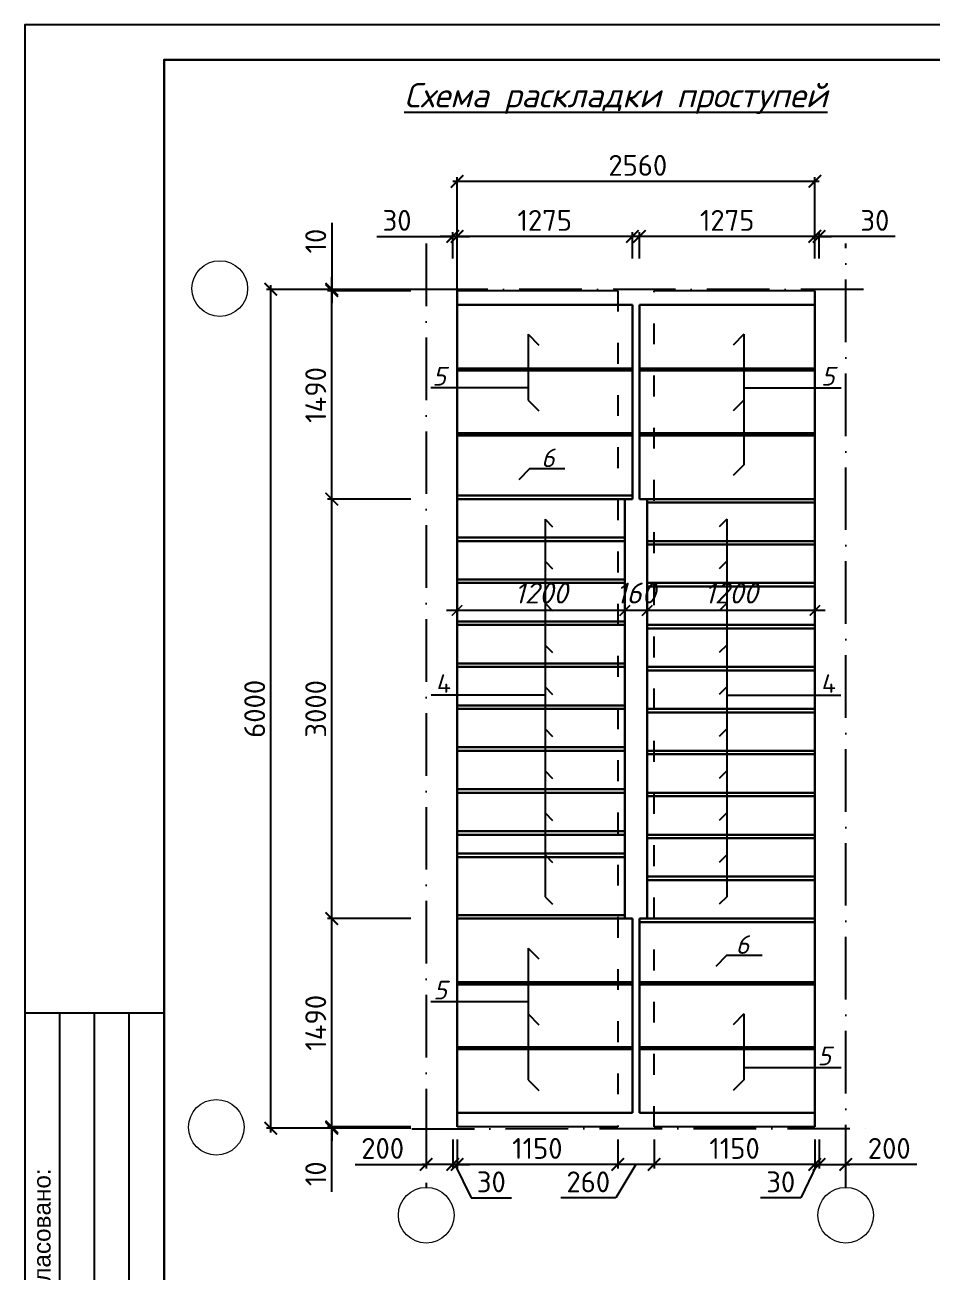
# Model space of a CAD drawing. Header units: millimetres. Extents: x 572274 to 2241483, y -888675 to -304135.
# Drawn here: x 1724981 to 1738023, y -633734 to -615807 of the extents above; entities that cross this region are included whole.
import ezdxf

# ---------------------------------------------------------------- set-up
doc = ezdxf.new("R2010")
doc.units = ezdxf.units.MM
for name, pattern in [('ACAD_ISO02W100', [15, 12, -3]), ('ACAD_ISO03W100', [30, 12, -18]), ('ACAD_ISO10W100', [18, 12, -3, 0, -3])]:
    doc.linetypes.add(name, pattern=pattern)
doc.layers.add('Размер', color=150, linetype='Continuous', lineweight=5)
doc.styles.add('arial', font='arial.ttf', dxfattribs={"height": 300})
doc.styles.get("Standard").update_dxf_attribs({"font": 'isocpeur.ttf'})
doc.styles.add('style1', font='isocpeui.ttf')
doc.dimstyles.new('Copy(2) of ISO-25', dxfattribs={"dimtxt": 300, "dimasz": 180, "dimexe": 60, "dimexo": 0, "dimgap": 80, "dimtad": 1, "dimtxsty": 'Standard', "dimblk": 'ARCHTICK', "dimcen": 150, "dimdle": 60, "dimazin": 0, "dimtfac": 1, "dimtmove": 0, "dimatfit": 3, "dimfxl": 60, "dimarcsym": 0})
doc.dimstyles.new('ISO-25', dxfattribs={"dimtxt": 300, "dimasz": 150, "dimexe": 100, "dimexo": 100, "dimgap": 100, "dimtad": 1, "dimtxsty": 'style1', "dimblk": 'ARCHTICK', "dimcen": 250, "dimdle": 150, "dimclrd": 5, "dimclre": 5, "dimclrt": 7, "dimadec": 0, "dimazin": 0, "dimtfac": 1, "dimtmove": 0, "dimatfit": 3, "dimldrblk": 'ARCHTICK', "dimfxl": 1.25, "dimlwd": -1, "dimlwe": -1, "dimarcsym": 0})

# ---------------------------------------------------------------- blocks, each defined once
blk = doc.blocks.new('_ArchTick')
at = {"color": 0, "linetype": 'ByBlock', "const_width": 0.15}
blk.add_lwpolyline([(-0.5, -0.5), (0.5, 0.5)], dxfattribs=at)
blk = doc.blocks.new('*D720')
at = {"layer": 'Defpoints', "color": 0, "lineweight": 25, "ltscale": 2.5, "transparency": 16777216}
for p in [(1734027, -631829), (1736338, -631829), (1734027, -632187)]:
    blk.add_point(p, dxfattribs=at)
at = {"layer": 'Размер', "color": 0, "lineweight": -2, "ltscale": 2.5, "transparency": 16777216}
for p, q in [((1734027, -631829), (1734027, -632247)), ((1736338, -631829), (1736338, -632247)), ((1736398, -632187), (1733967, -632187))]:
    blk.add_line(p, q, dxfattribs=at)
at = {"layer": 'Размер', "color": 0, "lineweight": -2, "ltscale": 2.5, "transparency": 16777216, "xscale": 180, "yscale": 180, "zscale": 180, "rotation": 180}
blk.add_blockref('_ArchTick', (1734027, -632187), dxfattribs=at)
at = {"layer": 'Размер', "color": 0, "lineweight": -2, "ltscale": 2.5, "transparency": 16777216, "xscale": 180, "yscale": 180, "zscale": 180}
blk.add_blockref('_ArchTick', (1736338, -632187), dxfattribs=at)
at = {"layer": 'Размер', "color": 0, "lineweight": 0, "ltscale": 2.5, "transparency": 16777216, "insert": (1735183, -631957), "char_height": 300, "attachment_point": 5}
blk.add_mtext('1150', dxfattribs=at)
blk = doc.blocks.new('*D721')
at = {"layer": 'Defpoints', "color": 0, "lineweight": 25, "ltscale": 2.5, "transparency": 16777216}
for p in [(1733504, -631829), (1734027, -631829), (1733504, -632187)]:
    blk.add_point(p, dxfattribs=at)
at = {"layer": 'Размер', "color": 0, "lineweight": -2, "ltscale": 2.5, "transparency": 16777216}
for p, q in [((1733504, -631829), (1733504, -632247)), ((1734027, -631829), (1734027, -632247)), ((1734087, -632187), (1733444, -632187)), ((1733765, -632187), (1733475, -632668)), ((1733475, -632668), (1732685, -632668))]:
    blk.add_line(p, q, dxfattribs=at)
at = {"layer": 'Размер', "color": 0, "lineweight": -2, "ltscale": 2.5, "transparency": 16777216, "xscale": 180, "yscale": 180, "zscale": 180, "rotation": 180}
blk.add_blockref('_ArchTick', (1733504, -632187), dxfattribs=at)
at = {"layer": 'Размер', "color": 0, "lineweight": -2, "ltscale": 2.5, "transparency": 16777216, "xscale": 180, "yscale": 180, "zscale": 180}
blk.add_blockref('_ArchTick', (1734027, -632187), dxfattribs=at)
at = {"layer": 'Размер', "color": 0, "lineweight": 0, "ltscale": 2.5, "transparency": 16777216, "insert": (1733080, -632438), "char_height": 300, "attachment_point": 5}
blk.add_mtext('260', dxfattribs=at)
blk = doc.blocks.new('*D722')
at = {"layer": 'Defpoints', "color": 0, "lineweight": 25, "ltscale": 2.5, "transparency": 16777216}
for p in [(1731193, -631829), (1733504, -631829), (1731193, -632187)]:
    blk.add_point(p, dxfattribs=at)
at = {"layer": 'Размер', "color": 0, "lineweight": -2, "ltscale": 2.5, "transparency": 16777216}
for p, q in [((1731193, -631829), (1731193, -632247)), ((1733504, -631829), (1733504, -632247)), ((1733564, -632187), (1731133, -632187))]:
    blk.add_line(p, q, dxfattribs=at)
at = {"layer": 'Размер', "color": 0, "lineweight": -2, "ltscale": 2.5, "transparency": 16777216, "xscale": 180, "yscale": 180, "zscale": 180, "rotation": 180}
blk.add_blockref('_ArchTick', (1731193, -632187), dxfattribs=at)
at = {"layer": 'Размер', "color": 0, "lineweight": -2, "ltscale": 2.5, "transparency": 16777216, "xscale": 180, "yscale": 180, "zscale": 180}
blk.add_blockref('_ArchTick', (1733504, -632187), dxfattribs=at)
at = {"layer": 'Размер', "color": 0, "lineweight": 0, "ltscale": 2.5, "transparency": 16777216, "insert": (1732348, -631957), "char_height": 300, "attachment_point": 5}
blk.add_mtext('1150', dxfattribs=at)
blk = doc.blocks.new('*D723')
at = {"layer": 'Defpoints', "color": 0, "lineweight": 25, "ltscale": 2.5, "transparency": 16777216}
for p in [(1736338, -631829), (1736399, -631829), (1736399, -632187)]:
    blk.add_point(p, dxfattribs=at)
at = {"layer": 'Размер', "color": 0, "lineweight": -2, "ltscale": 2.5, "transparency": 16777216}
for p, q in [((1736338, -631829), (1736338, -632247)), ((1736399, -631829), (1736399, -632247)), ((1736368, -632187), (1736137, -632668)), ((1736338, -632187), (1736158, -632187)), ((1736338, -632187), (1736399, -632187)), ((1736338, -632187), (1736399, -632187)), ((1736399, -632187), (1736579, -632187)), ((1736137, -632668), (1735557, -632668))]:
    blk.add_line(p, q, dxfattribs=at)
at = {"layer": 'Размер', "color": 0, "lineweight": -2, "ltscale": 2.5, "transparency": 16777216, "xscale": 180, "yscale": 180, "zscale": 180}
blk.add_blockref('_ArchTick', (1736338, -632187), dxfattribs=at)
at = {"layer": 'Размер', "color": 0, "lineweight": -2, "ltscale": 2.5, "transparency": 16777216, "xscale": 180, "yscale": 180, "zscale": 180, "rotation": 180}
blk.add_blockref('_ArchTick', (1736399, -632187), dxfattribs=at)
at = {"layer": 'Размер', "color": 0, "lineweight": 0, "ltscale": 2.5, "transparency": 16777216, "insert": (1735847, -632438), "char_height": 300, "attachment_point": 5}
blk.add_mtext('30', dxfattribs=at)
blk = doc.blocks.new('*D724')
at = {"layer": 'Defpoints', "color": 0, "lineweight": 25, "ltscale": 2.5, "transparency": 16777216}
for p in [(1736399, -631829), (1736780, -631829), (1736780, -632187)]:
    blk.add_point(p, dxfattribs=at)
at = {"layer": 'Размер', "color": 0, "lineweight": -2, "ltscale": 2.5, "transparency": 16777216}
for p, q in [((1736399, -631829), (1736399, -632247)), ((1736780, -631829), (1736780, -632247)), ((1736339, -632187), (1736840, -632187)), ((1737802, -632187), (1736780, -632187))]:
    blk.add_line(p, q, dxfattribs=at)
at = {"layer": 'Размер', "color": 0, "lineweight": -2, "ltscale": 2.5, "transparency": 16777216, "xscale": 180, "yscale": 180, "zscale": 180, "rotation": 180}
blk.add_blockref('_ArchTick', (1736399, -632187), dxfattribs=at)
at = {"layer": 'Размер', "color": 0, "lineweight": -2, "ltscale": 2.5, "transparency": 16777216, "xscale": 180, "yscale": 180, "zscale": 180}
blk.add_blockref('_ArchTick', (1736780, -632187), dxfattribs=at)
at = {"layer": 'Размер', "color": 0, "lineweight": 0, "ltscale": 2.5, "transparency": 16777216, "insert": (1737407, -631957), "char_height": 300, "attachment_point": 5}
blk.add_mtext('200', dxfattribs=at)
blk = doc.blocks.new('*D725')
at = {"layer": 'Defpoints', "color": 0, "lineweight": 25, "ltscale": 2.5, "transparency": 16777216}
for p in [(1731132, -631829), (1731193, -631829), (1731132, -632187)]:
    blk.add_point(p, dxfattribs=at)
at = {"layer": 'Размер', "color": 0, "lineweight": -2, "ltscale": 2.5, "transparency": 16777216}
for p, q in [((1731132, -631829), (1731132, -632247)), ((1731193, -631829), (1731193, -632247)), ((1731132, -632187), (1730952, -632187)), ((1731193, -632187), (1731132, -632187)), ((1731193, -632187), (1731132, -632187)), ((1731163, -632187), (1731396, -632668)), ((1731193, -632187), (1731373, -632187)), ((1731396, -632668), (1731976, -632668))]:
    blk.add_line(p, q, dxfattribs=at)
at = {"layer": 'Размер', "color": 0, "lineweight": -2, "ltscale": 2.5, "transparency": 16777216, "xscale": 180, "yscale": 180, "zscale": 180}
blk.add_blockref('_ArchTick', (1731132, -632187), dxfattribs=at)
at = {"layer": 'Размер', "color": 0, "lineweight": -2, "ltscale": 2.5, "transparency": 16777216, "xscale": 180, "yscale": 180, "zscale": 180, "rotation": 180}
blk.add_blockref('_ArchTick', (1731193, -632187), dxfattribs=at)
at = {"layer": 'Размер', "color": 0, "lineweight": 0, "ltscale": 2.5, "transparency": 16777216, "insert": (1731686, -632438), "char_height": 300, "attachment_point": 5}
blk.add_mtext('30', dxfattribs=at)
blk = doc.blocks.new('*D726')
at = {"layer": 'Defpoints', "color": 0, "lineweight": 25, "ltscale": 2.5, "transparency": 16777216}
for p in [(1729392, -631648), (1730531, -631648), (1730531, -631668)]:
    blk.add_point(p, dxfattribs=at)
at = {"layer": 'Размер', "color": 0, "lineweight": -2, "ltscale": 2.5, "transparency": 16777216}
for p, q in [((1729392, -631648), (1729392, -631468)), ((1730531, -631648), (1729332, -631648)), ((1730531, -631668), (1729332, -631668)), ((1729392, -631668), (1729392, -631648)), ((1729392, -631668), (1729392, -631648)), ((1729392, -631668), (1729392, -631848)), ((1729392, -632581), (1729392, -631668))]:
    blk.add_line(p, q, dxfattribs=at)
at = {"layer": 'Размер', "color": 0, "lineweight": -2, "ltscale": 2.5, "transparency": 16777216, "xscale": 180, "yscale": 180, "zscale": 180}
for p, rotation in [((1729392, -631648), 270), ((1729392, -631668), 90)]:
    blk.add_blockref('_ArchTick', p, dxfattribs=dict(at, rotation=rotation))
at = {"layer": 'Размер', "color": 0, "lineweight": 0, "ltscale": 2.5, "transparency": 16777216, "insert": (1729162, -632321), "char_height": 300, "attachment_point": 5, "rotation": 90}
blk.add_mtext('10', dxfattribs=at)
blk = doc.blocks.new('*D727')
at = {"layer": 'Defpoints', "color": 0, "lineweight": 25, "ltscale": 2.5, "transparency": 16777216}
for p in [(1729392, -628653), (1730531, -628653), (1730531, -631648)]:
    blk.add_point(p, dxfattribs=at)
at = {"layer": 'Размер', "color": 0, "lineweight": -2, "ltscale": 2.5, "transparency": 16777216}
for p, q in [((1730531, -628653), (1729332, -628653)), ((1729392, -631708), (1729392, -628593)), ((1730531, -631648), (1729332, -631648))]:
    blk.add_line(p, q, dxfattribs=at)
at = {"layer": 'Размер', "color": 0, "lineweight": -2, "ltscale": 2.5, "transparency": 16777216, "xscale": 180, "yscale": 180, "zscale": 180}
for p, rotation in [((1729392, -628653), 90), ((1729392, -631648), 270)]:
    blk.add_blockref('_ArchTick', p, dxfattribs=dict(at, rotation=rotation))
at = {"layer": 'Размер', "color": 0, "lineweight": 0, "ltscale": 2.5, "transparency": 16777216, "insert": (1729162, -630151), "char_height": 300, "attachment_point": 5, "rotation": 90}
blk.add_mtext('1490', dxfattribs=at)
blk = doc.blocks.new('*D728')
at = {"layer": 'Defpoints', "color": 0, "lineweight": 25, "ltscale": 2.5, "transparency": 16777216}
for p in [(1729392, -622623), (1730531, -622623), (1730531, -628653)]:
    blk.add_point(p, dxfattribs=at)
at = {"layer": 'Размер', "color": 0, "lineweight": -2, "ltscale": 2.5, "transparency": 16777216}
for p, q in [((1729392, -628713), (1729392, -622563)), ((1730531, -622623), (1729332, -622623)), ((1730531, -628653), (1729332, -628653))]:
    blk.add_line(p, q, dxfattribs=at)
at = {"layer": 'Размер', "color": 0, "lineweight": -2, "ltscale": 2.5, "transparency": 16777216, "xscale": 180, "yscale": 180, "zscale": 180}
for p, rotation in [((1729392, -622623), 90), ((1729392, -628653), 270)]:
    blk.add_blockref('_ArchTick', p, dxfattribs=dict(at, rotation=rotation))
at = {"layer": 'Размер', "color": 0, "lineweight": 0, "ltscale": 2.5, "transparency": 16777216, "insert": (1729162, -625638), "char_height": 300, "attachment_point": 5, "rotation": 90}
blk.add_mtext('3000', dxfattribs=at)
blk = doc.blocks.new('*D729')
at = {"layer": 'Defpoints', "color": 0, "lineweight": 25, "ltscale": 2.5, "transparency": 16777216}
for p in [(1729392, -619628), (1730531, -619628), (1730531, -622623)]:
    blk.add_point(p, dxfattribs=at)
at = {"layer": 'Размер', "color": 0, "lineweight": -2, "ltscale": 2.5, "transparency": 16777216}
for p, q in [((1730531, -619628), (1729332, -619628)), ((1729392, -622683), (1729392, -619568)), ((1730531, -622623), (1729332, -622623))]:
    blk.add_line(p, q, dxfattribs=at)
at = {"layer": 'Размер', "color": 0, "lineweight": -2, "ltscale": 2.5, "transparency": 16777216, "xscale": 180, "yscale": 180, "zscale": 180}
for p, rotation in [((1729392, -619628), 90), ((1729392, -622623), 270)]:
    blk.add_blockref('_ArchTick', p, dxfattribs=dict(at, rotation=rotation))
at = {"layer": 'Размер', "color": 0, "lineweight": 0, "ltscale": 2.5, "transparency": 16777216, "insert": (1729162, -621126), "char_height": 300, "attachment_point": 5, "rotation": 90}
blk.add_mtext('1490', dxfattribs=at)
blk = doc.blocks.new('*D730')
at = {"layer": 'Defpoints', "color": 0, "lineweight": 25, "ltscale": 2.5, "transparency": 16777216}
for p in [(1728514, -619608), (1730080, -619608), (1730080, -631668)]:
    blk.add_point(p, dxfattribs=at)
at = {"layer": 'Размер', "color": 0, "lineweight": -2, "ltscale": 2.5, "transparency": 16777216}
for p, q in [((1728514, -631728), (1728514, -619548)), ((1730080, -619608), (1728454, -619608)), ((1730080, -631668), (1728454, -631668))]:
    blk.add_line(p, q, dxfattribs=at)
at = {"layer": 'Размер', "color": 0, "lineweight": -2, "ltscale": 2.5, "transparency": 16777216, "xscale": 180, "yscale": 180, "zscale": 180}
for p, rotation in [((1728514, -619608), 90), ((1728514, -631668), 270)]:
    blk.add_blockref('_ArchTick', p, dxfattribs=dict(at, rotation=rotation))
at = {"layer": 'Размер', "color": 0, "lineweight": 0, "ltscale": 2.5, "transparency": 16777216, "insert": (1728284, -625638), "char_height": 300, "attachment_point": 5, "rotation": 90}
blk.add_mtext('6000', dxfattribs=at)
blk = doc.blocks.new('*D731')
at = {"layer": 'Defpoints', "color": 0, "lineweight": 25, "ltscale": 2.5, "transparency": 16777216}
for p in [(1729392, -619608), (1730531, -619628), (1730809, -619608)]:
    blk.add_point(p, dxfattribs=at)
at = {"layer": 'Размер', "color": 0, "lineweight": -2, "ltscale": 2.5, "transparency": 16777216}
for p, q in [((1729392, -618654), (1729392, -619608)), ((1729392, -619608), (1729392, -619428)), ((1730809, -619608), (1729332, -619608)), ((1730531, -619628), (1729332, -619628)), ((1729392, -619628), (1729392, -619608)), ((1729392, -619628), (1729392, -619608)), ((1729392, -619628), (1729392, -619808))]:
    blk.add_line(p, q, dxfattribs=at)
at = {"layer": 'Размер', "color": 0, "lineweight": -2, "ltscale": 2.5, "transparency": 16777216, "xscale": 180, "yscale": 180, "zscale": 180}
for p, rotation in [((1729392, -619608), 270), ((1729392, -619628), 90)]:
    blk.add_blockref('_ArchTick', p, dxfattribs=dict(at, rotation=rotation))
at = {"layer": 'Размер', "color": 0, "lineweight": 0, "ltscale": 2.5, "transparency": 16777216, "insert": (1729162, -618914), "char_height": 300, "attachment_point": 5, "rotation": 90}
blk.add_mtext('10', dxfattribs=at)
blk = doc.blocks.new('*D1194')
at = {"layer": 'Defpoints', "color": 0, "lineweight": 25, "ltscale": 2.5, "transparency": 16777216}
for p in [(1731193, -618056), (1736338, -618847), (1731193, -619628)]:
    blk.add_point(p, dxfattribs=at)
at = {"layer": 'Размер', "color": 0, "lineweight": -2, "ltscale": 2.5, "transparency": 16777216}
for p, q in [((1736398, -618056), (1731133, -618056)), ((1731193, -619628), (1731193, -617996)), ((1736338, -618847), (1736338, -617996))]:
    blk.add_line(p, q, dxfattribs=at)
at = {"layer": 'Размер', "color": 0, "lineweight": -2, "ltscale": 2.5, "transparency": 16777216, "xscale": 180, "yscale": 180, "zscale": 180, "rotation": 180}
blk.add_blockref('_ArchTick', (1731193, -618056), dxfattribs=at)
at = {"layer": 'Размер', "color": 0, "lineweight": -2, "ltscale": 2.5, "transparency": 16777216, "xscale": 180, "yscale": 180, "zscale": 180}
blk.add_blockref('_ArchTick', (1736338, -618056), dxfattribs=at)
at = {"layer": 'Размер', "color": 0, "lineweight": 0, "ltscale": 2.5, "transparency": 16777216, "insert": (1733792, -617826), "char_height": 300, "attachment_point": 5}
blk.add_mtext('2560', dxfattribs=at)
blk = doc.blocks.new('*D732')
at = {"layer": 'Defpoints', "color": 0, "lineweight": 25, "ltscale": 2.5, "transparency": 16777216}
for p in [(1736399, -618847), (1736338, -619166), (1736399, -619166)]:
    blk.add_point(p, dxfattribs=at)
at = {"layer": 'Размер', "color": 0, "lineweight": -2, "ltscale": 2.5, "transparency": 16777216}
for p, q in [((1736338, -619166), (1736338, -618787)), ((1736399, -619166), (1736399, -618787)), ((1736338, -618847), (1736158, -618847)), ((1736338, -618847), (1736399, -618847)), ((1736338, -618847), (1736399, -618847)), ((1736399, -618847), (1736579, -618847)), ((1737490, -618847), (1736399, -618847))]:
    blk.add_line(p, q, dxfattribs=at)
at = {"layer": 'Размер', "color": 0, "lineweight": -2, "ltscale": 2.5, "transparency": 16777216, "xscale": 180, "yscale": 180, "zscale": 180}
blk.add_blockref('_ArchTick', (1736338, -618847), dxfattribs=at)
at = {"layer": 'Размер', "color": 0, "lineweight": -2, "ltscale": 2.5, "transparency": 16777216, "xscale": 180, "yscale": 180, "zscale": 180, "rotation": 180}
blk.add_blockref('_ArchTick', (1736399, -618847), dxfattribs=at)
at = {"layer": 'Размер', "color": 0, "lineweight": 0, "ltscale": 2.5, "transparency": 16777216, "insert": (1737200, -618617), "char_height": 300, "attachment_point": 5}
blk.add_mtext('30', dxfattribs=at)
blk = doc.blocks.new('*D733')
at = {"layer": 'Defpoints', "color": 0, "lineweight": 25, "ltscale": 2.5, "transparency": 16777216}
for p in [(1733816, -618847), (1733816, -619166), (1736338, -619166)]:
    blk.add_point(p, dxfattribs=at)
at = {"layer": 'Размер', "color": 0, "lineweight": -2, "ltscale": 2.5, "transparency": 16777216}
for p, q in [((1733816, -619166), (1733816, -618787)), ((1736338, -619166), (1736338, -618787)), ((1736398, -618847), (1733756, -618847))]:
    blk.add_line(p, q, dxfattribs=at)
at = {"layer": 'Размер', "color": 0, "lineweight": -2, "ltscale": 2.5, "transparency": 16777216, "xscale": 180, "yscale": 180, "zscale": 180, "rotation": 180}
blk.add_blockref('_ArchTick', (1733816, -618847), dxfattribs=at)
at = {"layer": 'Размер', "color": 0, "lineweight": -2, "ltscale": 2.5, "transparency": 16777216, "xscale": 180, "yscale": 180, "zscale": 180}
blk.add_blockref('_ArchTick', (1736338, -618847), dxfattribs=at)
at = {"layer": 'Размер', "color": 0, "lineweight": 0, "ltscale": 2.5, "transparency": 16777216, "insert": (1735077, -618617), "char_height": 300, "attachment_point": 5}
blk.add_mtext('1275', dxfattribs=at)
blk = doc.blocks.new('*D1195')
at = {"layer": 'Defpoints', "color": 0, "lineweight": 25, "ltscale": 2.5, "transparency": 16777216}
for p in [(1731193, -618847), (1733715, -619166), (1731193, -619628)]:
    blk.add_point(p, dxfattribs=at)
at = {"layer": 'Размер', "color": 0, "lineweight": -2, "ltscale": 2.5, "transparency": 16777216}
for p, q in [((1731193, -619628), (1731193, -618787)), ((1733715, -619166), (1733715, -618787)), ((1733775, -618847), (1731133, -618847))]:
    blk.add_line(p, q, dxfattribs=at)
at = {"layer": 'Размер', "color": 0, "lineweight": -2, "ltscale": 2.5, "transparency": 16777216, "xscale": 180, "yscale": 180, "zscale": 180, "rotation": 180}
blk.add_blockref('_ArchTick', (1731193, -618847), dxfattribs=at)
at = {"layer": 'Размер', "color": 0, "lineweight": -2, "ltscale": 2.5, "transparency": 16777216, "xscale": 180, "yscale": 180, "zscale": 180}
blk.add_blockref('_ArchTick', (1733715, -618847), dxfattribs=at)
at = {"layer": 'Размер', "color": 0, "lineweight": 0, "ltscale": 2.5, "transparency": 16777216, "insert": (1732454, -618617), "char_height": 300, "attachment_point": 5}
blk.add_mtext('1275', dxfattribs=at)
blk = doc.blocks.new('*D1196')
at = {"color": 5, "transparency": 16777216}
for p, q in [((1733926, -623929), (1733926, -624324)), ((1736338, -623929), (1736338, -624324)), ((1736488, -624224), (1733776, -624224))]:
    blk.add_line(p, q, dxfattribs=at)
at = {"layer": 'Defpoints', "color": 0, "lineweight": 25, "transparency": 16777216}
for p in [(1733926, -623829), (1736338, -623829), (1733926, -624224)]:
    blk.add_point(p, dxfattribs=at)
at = {"color": 5, "transparency": 16777216, "xscale": 150, "yscale": 150, "zscale": 150, "rotation": 180}
blk.add_blockref('_ArchTick', (1733926, -624224), dxfattribs=at)
at = {"color": 5, "transparency": 16777216, "xscale": 150, "yscale": 150, "zscale": 150}
blk.add_blockref('_ArchTick', (1736338, -624224), dxfattribs=at)
at = {"color": 7, "transparency": 16777216, "insert": (1735132, -623974), "char_height": 300, "attachment_point": 5, "style": 'style1'}
blk.add_mtext('1200', dxfattribs=at)
blk = doc.blocks.new('*D1197')
at = {"color": 5, "transparency": 16777216}
for p, q in [((1733605, -623929), (1733605, -624324)), ((1733926, -623929), (1733926, -624324)), ((1734076, -624224), (1733455, -624224))]:
    blk.add_line(p, q, dxfattribs=at)
at = {"layer": 'Defpoints', "color": 0, "lineweight": 25, "transparency": 16777216}
for p in [(1733605, -623829), (1733926, -623829), (1733605, -624224)]:
    blk.add_point(p, dxfattribs=at)
at = {"color": 5, "transparency": 16777216, "xscale": 150, "yscale": 150, "zscale": 150, "rotation": 180}
blk.add_blockref('_ArchTick', (1733605, -624224), dxfattribs=at)
at = {"color": 5, "transparency": 16777216, "xscale": 150, "yscale": 150, "zscale": 150}
blk.add_blockref('_ArchTick', (1733926, -624224), dxfattribs=at)
at = {"color": 7, "transparency": 16777216, "insert": (1733765, -623974), "char_height": 300, "attachment_point": 5, "style": 'style1'}
blk.add_mtext('160', dxfattribs=at)
blk = doc.blocks.new('*D1198')
at = {"color": 5, "transparency": 16777216}
for p, q in [((1731193, -623929), (1731193, -624324)), ((1733605, -623929), (1733605, -624324)), ((1733755, -624224), (1731043, -624224))]:
    blk.add_line(p, q, dxfattribs=at)
at = {"layer": 'Defpoints', "color": 0, "lineweight": 25, "transparency": 16777216}
for p in [(1731193, -623829), (1733605, -623829), (1731193, -624224)]:
    blk.add_point(p, dxfattribs=at)
at = {"color": 5, "transparency": 16777216, "xscale": 150, "yscale": 150, "zscale": 150, "rotation": 180}
blk.add_blockref('_ArchTick', (1731193, -624224), dxfattribs=at)
at = {"color": 5, "transparency": 16777216, "xscale": 150, "yscale": 150, "zscale": 150}
blk.add_blockref('_ArchTick', (1733605, -624224), dxfattribs=at)
at = {"color": 7, "transparency": 16777216, "insert": (1732399, -623974), "char_height": 300, "attachment_point": 5, "style": 'style1'}
blk.add_mtext('1200', dxfattribs=at)
blk = doc.blocks.new('*D777')
at = {"layer": 'Defpoints', "color": 0, "lineweight": 25, "ltscale": 2.5, "transparency": 16777216}
for p in [(1730750, -631829), (1731132, -631829), (1730750, -632187)]:
    blk.add_point(p, dxfattribs=at)
at = {"layer": 'Размер', "color": 0, "lineweight": -2, "ltscale": 2.5, "transparency": 16777216}
for p, q in [((1730750, -631829), (1730750, -632247)), ((1731132, -631829), (1731132, -632247)), ((1729729, -632187), (1730750, -632187)), ((1731192, -632187), (1730690, -632187))]:
    blk.add_line(p, q, dxfattribs=at)
at = {"layer": 'Размер', "color": 0, "lineweight": -2, "ltscale": 2.5, "transparency": 16777216, "xscale": 180, "yscale": 180, "zscale": 180, "rotation": 180}
blk.add_blockref('_ArchTick', (1730750, -632187), dxfattribs=at)
at = {"layer": 'Размер', "color": 0, "lineweight": -2, "ltscale": 2.5, "transparency": 16777216, "xscale": 180, "yscale": 180, "zscale": 180}
blk.add_blockref('_ArchTick', (1731132, -632187), dxfattribs=at)
at = {"layer": 'Размер', "color": 0, "lineweight": 0, "ltscale": 2.5, "transparency": 16777216, "insert": (1730124, -631957), "char_height": 300, "attachment_point": 5}
blk.add_mtext('200', dxfattribs=at)
blk = doc.blocks.new('*D778')
at = {"layer": 'Defpoints', "color": 0, "lineweight": 25, "ltscale": 2.5, "transparency": 16777216}
for p in [(1731132, -618847), (1731132, -619166), (1731193, -619166)]:
    blk.add_point(p, dxfattribs=at)
at = {"layer": 'Размер', "color": 0, "lineweight": -2, "ltscale": 2.5, "transparency": 16777216}
for p, q in [((1731132, -619166), (1731132, -618787)), ((1731193, -619166), (1731193, -618787)), ((1730041, -618847), (1731132, -618847)), ((1731132, -618847), (1730952, -618847)), ((1731193, -618847), (1731132, -618847)), ((1731193, -618847), (1731132, -618847)), ((1731193, -618847), (1731373, -618847))]:
    blk.add_line(p, q, dxfattribs=at)
at = {"layer": 'Размер', "color": 0, "lineweight": -2, "ltscale": 2.5, "transparency": 16777216, "xscale": 180, "yscale": 180, "zscale": 180}
blk.add_blockref('_ArchTick', (1731132, -618847), dxfattribs=at)
at = {"layer": 'Размер', "color": 0, "lineweight": -2, "ltscale": 2.5, "transparency": 16777216, "xscale": 180, "yscale": 180, "zscale": 180, "rotation": 180}
blk.add_blockref('_ArchTick', (1731193, -618847), dxfattribs=at)
at = {"layer": 'Размер', "color": 0, "lineweight": 0, "ltscale": 2.5, "transparency": 16777216, "insert": (1730331, -618617), "char_height": 300, "attachment_point": 5}
blk.add_mtext('30', dxfattribs=at)
blk = doc.blocks.new('shtamp cheti azu')
blk.add_line((455458, 81217), (457458, 81217))
at = {"lineweight": 25, "ltscale": 100}
for p, q in [((455958, 74717), (455958, 81217)), ((456458, 74717), (456458, 81217)), ((456958, 74717), (456958, 81217)), ((457458, 76717), (455958, 76717)), ((457458, 74702), (455458, 74702)), ((456258, 66217), (456258, 74717)), ((456758, 66217), (456758, 74717)), ((457458, 72217), (456258, 72217)), ((457458, 68717), (456258, 68717)), ((457458, 66217), (456258, 66217))]:
    blk.add_line(p, q, dxfattribs=at)
at = {"color": 1, "linetype": 'ACAD_ISO02W100', "lineweight": 5, "ltscale": 70, "char_height": 250, "attachment_point": 1, "rotation": 90, "style": 'arial'}
for s, insert in [('{\\fArial|b0|i0|c204|p34;Согласовано:}', (455576, 76776)), ('{\\fArial|b0|i0|c204|p34;Взам. инв. N}', (456376, 72315)), ('{\\fArial|b0|i0|c204|p34;Подпись и дата}', (456376, 68815)), ('{\\fArial|b0|i0|c204|p34;Инв. N подл.}', (456376, 66315))]:
    blk.add_mtext(s, dxfattribs=dict(at, insert=insert))

msp = doc.modelspace()

# ---------------------------------------------------------------- linework, layer by layer
at = {"color": 1, "linetype": 'ACAD_ISO10W100', "ltscale": 75}
for p, q in [((1730750.498, -618949.433), (1730750.498, -632517.561)), ((1736780.498, -632517.561), (1736780.498, -618949.433)), ((1737036.027, -619608.238), (1730362.058, -619608.238)), ((1730542.029, -631675.351), (1737089.074, -631668.238))]:
    msp.add_line(p, q, dxfattribs=at)
at = {"ltscale": 75}
msp.add_line((1733504.198, -619628.338), (1731192.698, -619628.338), dxfattribs=at)
at = {"lineweight": 30}
for p, q in [((1731192.698, -631648.138), (1731192.698, -619628.338)), ((1736338.298, -631648.138), (1736338.298, -619628.338)), ((1731192.698, -619829.338), (1733715.248, -619829.338)), ((1733715.248, -622623.238), (1733715.248, -619829.338)), ((1733815.748, -619829.338), (1736338.298, -619829.338)), ((1733815.748, -622623.238), (1733815.748, -619829.338)), ((1731192.698, -620745.563), (1733715.248, -620745.563)), ((1731192.698, -620775.713), (1733715.248, -620775.713)), ((1736338.298, -620745.563), (1733815.748, -620745.563)), ((1736338.298, -620775.713), (1733815.748, -620775.713)), ((1731192.698, -621676.863), (1733715.248, -621676.863)), ((1736338.298, -621676.863), (1733815.748, -621676.863)), ((1731192.698, -621707.013), (1733715.248, -621707.013)), ((1736338.298, -621707.013), (1733815.748, -621707.013)), ((1733715.248, -622572.988), (1731192.698, -622572.988)), ((1731192.698, -622623.238), (1733715.248, -622623.238)), ((1733604.698, -628653.238), (1733604.698, -622623.238)), ((1733815.748, -622623.238), (1736338.298, -622623.238)), ((1733926.298, -628653.238), (1733926.298, -622623.238)), ((1736338.298, -622673.488), (1733926.298, -622673.488)), ((1733604.698, -623175.988), (1731192.698, -623175.988)), ((1731192.698, -623226.238), (1733604.698, -623226.238)), ((1733926.298, -623226.238), (1736338.298, -623226.238)), ((1736338.298, -623276.488), (1733926.298, -623276.488)), ((1733604.698, -623778.988), (1731192.698, -623778.988)), ((1731192.698, -623829.238), (1733604.698, -623829.238)), ((1733926.298, -623829.238), (1736338.298, -623829.238)), ((1736338.298, -623879.488), (1733926.298, -623879.488)), ((1733604.698, -624381.988), (1731192.698, -624381.988)), ((1731192.698, -624432.238), (1733604.698, -624432.238)), ((1736338.298, -624432.238), (1733926.298, -624432.238)), ((1736338.298, -624482.488), (1733926.298, -624482.488)), ((1733604.698, -624984.988), (1731192.698, -624984.988)), ((1731192.698, -625035.238), (1733604.698, -625035.238)), ((1736338.298, -625035.238), (1733926.298, -625035.238)), ((1736338.298, -625085.488), (1733926.298, -625085.488)), ((1733604.698, -625587.988), (1731192.698, -625587.988)), ((1731192.698, -625638.238), (1733604.698, -625638.238)), ((1736338.298, -625638.238), (1733926.298, -625638.238)), ((1736338.298, -625688.488), (1733926.298, -625688.488)), ((1733604.698, -626190.988), (1731192.698, -626190.988)), ((1731192.698, -626241.238), (1733604.698, -626241.238)), ((1736338.298, -626241.238), (1733926.298, -626241.238)), ((1736338.298, -626291.488), (1733926.298, -626291.488)), ((1733604.698, -626793.988), (1731192.698, -626793.988)), ((1731192.698, -626844.238), (1733604.698, -626844.238)), ((1736338.298, -626844.238), (1733926.298, -626844.238)), ((1736338.298, -626894.488), (1733926.298, -626894.488)), ((1733604.698, -627396.988), (1731192.698, -627396.988)), ((1731192.698, -627447.238), (1733604.698, -627447.238)), ((1736338.298, -627447.238), (1733926.298, -627447.238)), ((1736338.298, -627497.488), (1733926.298, -627497.488)), ((1733604.698, -627718.588), (1731192.698, -627718.588)), ((1731192.698, -627768.838), (1733604.698, -627768.838)), ((1736338.298, -628050.238), (1733926.298, -628050.238)), ((1736338.298, -628100.488), (1733926.298, -628100.488)), ((1733604.698, -628602.988), (1731192.698, -628602.988)), ((1733715.248, -628653.238), (1731192.698, -628653.238)), ((1733715.248, -628653.238), (1733715.248, -631447.138)), ((1733815.748, -628653.238), (1733815.748, -631447.138)), ((1736338.298, -628653.238), (1733815.748, -628653.238)), ((1736338.298, -628703.488), (1733815.748, -628703.488)), ((1731192.698, -629569.463), (1733715.248, -629569.463)), ((1736338.298, -629569.463), (1733815.748, -629569.463)), ((1731192.698, -629599.613), (1733715.248, -629599.613)), ((1736338.298, -629599.613), (1733815.748, -629599.613)), ((1731192.698, -630500.763), (1733715.248, -630500.763)), ((1731192.698, -630530.913), (1733715.248, -630530.913)), ((1736338.298, -630500.763), (1733815.748, -630500.763)), ((1736338.298, -630530.913), (1733815.748, -630530.913)), ((1731192.698, -631447.138), (1733715.248, -631447.138)), ((1733815.748, -631447.138), (1736338.298, -631447.138))]:
    msp.add_line(p, q, dxfattribs=at)
at = {"color": 5, "linetype": 'ACAD_ISO03W100', "ltscale": 25}
for p, q in [((1733504.198, -619628.338), (1733504.198, -631648.138)), ((1734026.798, -631648.138), (1734026.798, -619628.338))]:
    msp.add_line(p, q, dxfattribs=at)
at = {"ltscale": 15}
for p, q in [((1736338.298, -619628.338), (1734026.798, -619628.338)), ((1733504.198, -631648.138), (1731192.698, -631648.138)), ((1736338.298, -631648.138), (1734026.798, -631648.138))]:
    msp.add_line(p, q, dxfattribs=at)
at = {"color": 5}
for p, q in [((1732214.316, -620252.909), (1732369.722, -620408.315)), ((1732214.316, -620252.909), (1732214.316, -621199.284)), ((1735316.68, -620252.909), (1735161.274, -620408.315)), ((1735316.68, -620252.909), (1735316.68, -622131.04)), ((1732214.316, -621025.107), (1730814.371, -621025.107)), ((1735316.68, -621025.107), (1736716.624, -621025.107)), ((1732214.316, -621199.284), (1732369.722, -621354.69)), ((1735316.68, -621199.284), (1735161.274, -621354.69)), ((1732234.92, -622188.67), (1732079.513, -622344.076)), ((1732743.864, -622188.67), (1732234.92, -622188.67)), ((1735316.68, -622131.04), (1735161.274, -622286.446)), ((1732458.858, -622912.166), (1732458.858, -628339.166)), ((1732458.858, -622912.166), (1732567.959, -623021.267)), ((1735072.138, -622912.166), (1734963.037, -623021.267)), ((1735072.138, -622912.166), (1735072.138, -628339.166)), ((1732458.858, -623515.166), (1732567.959, -623624.267)), ((1735072.138, -623515.166), (1734963.037, -623624.267)), ((1732458.858, -624118.166), (1732567.959, -624227.267)), ((1735072.138, -624118.166), (1734963.037, -624227.267)), ((1732458.858, -624721.166), (1732567.959, -624830.267)), ((1735072.138, -624721.166), (1734963.037, -624830.267)), ((1732458.858, -625442.768), (1730821.745, -625442.768)), ((1732458.858, -625324.166), (1732567.959, -625433.267)), ((1735072.138, -625324.166), (1734963.037, -625433.267)), ((1735072.138, -625442.768), (1736709.25, -625442.768)), ((1732458.858, -625927.166), (1732567.959, -626036.267)), ((1735072.138, -625927.166), (1734963.037, -626036.267)), ((1732458.858, -626530.166), (1732567.959, -626639.267)), ((1735072.138, -626530.166), (1734963.037, -626639.267)), ((1732458.858, -627133.166), (1732567.959, -627242.267)), ((1735072.138, -627133.166), (1734963.037, -627242.267)), ((1732458.858, -627736.166), (1732567.959, -627845.267)), ((1735072.138, -627736.166), (1734963.037, -627845.267)), ((1732458.858, -628339.166), (1732567.959, -628448.267)), ((1735072.138, -628339.166), (1734963.037, -628448.267)), ((1732214.316, -629076.809), (1732214.316, -630969.559)), ((1732214.316, -629076.809), (1732369.722, -629232.215)), ((1735069.02, -629185.145), (1734913.613, -629340.551)), ((1735577.964, -629185.145), (1735069.02, -629185.145)), ((1732214.316, -629849.007), (1730814.371, -629849.007)), ((1732214.316, -630023.184), (1732369.722, -630178.59)), ((1735316.68, -630023.184), (1735161.274, -630178.59)), ((1735316.68, -630023.184), (1735316.68, -630969.559)), ((1735316.68, -630795.382), (1736716.624, -630795.382)), ((1732214.316, -630969.559), (1732369.722, -631124.965)), ((1735316.68, -630969.559), (1735161.274, -631124.965))]:
    msp.add_line(p, q, dxfattribs=at)
at = {"lineweight": 25}
msp.add_lwpolyline([(1724981.068, -645507.415), (1796981.068, -645507.415), (1796981.068, -615807.415), (1724981.068, -615807.415)], close=True, dxfattribs=at)
at = {"color": 1, "lineweight": 30}
msp.add_lwpolyline([(1726981.068, -645007.415), (1796481.068, -645007.415), (1796481.068, -616307.415), (1726981.068, -616307.415)], close=True, dxfattribs=at)
at = {"layer": 'Размер', "lineweight": 0, "ltscale": 2.5}
for centre in [(1727781.944, -619596.352), (1727732.279, -631653.074), (1730750.498, -632917.561), (1736780.498, -632917.561)]:
    msp.add_circle(centre, 400, dxfattribs=at)

# ---------------------------------------------------------------- block references
msp.add_blockref('shtamp cheti azu', (1269523.501, -711223.918))

# ---------------------------------------------------------------- texts
for s, insert, char_height, width, attachment_point in [('{\\fISOCPEUR|b0|i1|c204|p34;\\LСхема раскладки проступей}', (1730433.175, -616641.908), 350, 8149.88259, 1), ('{\\fISOCPEUR|b0|i1|c204|p34;5}', (1731033.468, -620723.424), 268, 643.06285, 3), ('{\\fISOCPEUR|b0|i1|c204|p34;5}', (1736426.261, -620723.424), 268, 643.06285, 1), ('{\\fISOCPEUR|b0|i1|c204|p34;6}', (1732595.929, -621896.237), 268, 643.06285, 3), ('4', (1731105.5, -625141.084), 268, 643.06285, 3), ('4', (1736438.942, -625141.084), 268, 643.06285, 1), ('{\\fISOCPEUR|b0|i1|c204|p34;6}', (1735392.683, -628892.712), 268, 643.06285, 3), ('{\\fISOCPEUR|b0|i1|c204|p34;5}', (1731047.569, -629547.324), 268, 643.06285, 3), ('{\\fISOCPEUR|b0|i1|c204|p34;5}', (1736569.524, -630493.699), 268, 643.06285, 3)]:
    msp.add_mtext(s, dxfattribs=dict(insert=insert, char_height=char_height, width=width, attachment_point=attachment_point))

# ---------------------------------------------------------------- dimensions: what is measured, and where the dimension line sits
at = {"color": 5}
for base, p1, p2, picture, middle in [((1731192.698, -624223.99), (1733604.698, -623829.238), (1731192.698, -623829.238), '*D1198', (1732398.698, -623973.99)), ((1733926.298, -624223.99), (1736338.298, -623829.238), (1733926.298, -623829.238), '*D1196', (1735132.298, -623973.99))]:
    dim = msp.add_linear_dim(base=base, p1=p1, p2=p2, angle=180, text='1200', dimstyle='ISO-25', dxfattribs=at)
    dim.commit()
    dim.dimension.update_dxf_attribs({"geometry": picture, "text_midpoint": middle})
dim = msp.add_linear_dim(base=(1733604.698, -624223.99), p1=(1733926.298, -623829.238), p2=(1733604.698, -623829.238), angle=180, text='160', dimstyle='ISO-25', dxfattribs=at)
dim.commit()
dim.dimension.update_dxf_attribs({"geometry": '*D1197', "text_midpoint": (1733765.498, -624223.99), "dimtype": 160})
at = {"layer": 'Размер', "lineweight": 0, "ltscale": 2.5}
for base, p1, p2, angle, text, picture, middle in [((1731192.698, -618056.487), (1736338.298, -618847.461), (1731192.698, -619628.338), 180, '2560', '*D1194', (1733792.467, -618056.487)), ((1736398.598, -618847.461), (1736338.298, -619166.038), (1736398.598, -619166.038), 180, '30', '*D732', (1737200.297, -618847.461)), ((1729391.9, -619608.238), (1730530.618, -619628.338), (1730808.596, -619608.238), 90, '10', '*D731', (1729391.9, -618914.022)), ((1729391.9, -631648.138), (1730530.618, -631668.238), (1730530.618, -631648.138), 90, '10', '*D726', (1729391.9, -632320.629)), ((1733504.198, -632187.292), (1734026.798, -631829.038), (1733504.198, -631829.038), 180, '260', '*D721', (1733395.33, -632668.173)), ((1736398.598, -632187.292), (1736338.298, -631829.038), (1736398.598, -631829.038), 180, '30', '*D723', (1736056.929, -632668.173)), ((1736780.498, -632187.292), (1736398.598, -631829.038), (1736780.498, -631829.038), 180, '200', '*D724', (1737406.807, -632187.292))]:
    dim = msp.add_linear_dim(base=base, p1=p1, p2=p2, angle=angle, text=text, dimstyle='Copy(2) of ISO-25', override={"dimtmove": 1}, dxfattribs=at)
    dim.commit()
    dim.dimension.update_dxf_attribs({"geometry": picture, "text_midpoint": middle, "dimtype": 160})
for base, p1, p2, text, picture, middle in [((1731132.398, -618847.461), (1731192.698, -619166.038), (1731132.398, -619166.038), '30', '*D778', (1730330.698, -618847.461)), ((1730750.498, -632187.292), (1731132.398, -631829.038), (1730750.498, -631829.038), '200', '*D777', (1730124.189, -632187.292)), ((1731132.398, -632187.292), (1731192.698, -631829.038), (1731132.398, -631829.038), '30', '*D725', (1731475.805, -632668.173))]:
    dim = msp.add_linear_dim(base=base, p1=p1, p2=p2, text=text, dimstyle='Copy(2) of ISO-25', override={"dimtmove": 1}, dxfattribs=at)
    dim.commit()
    dim.dimension.update_dxf_attribs({"geometry": picture, "text_midpoint": middle, "dimtype": 160})
for base, p1, p2, angle, text, picture, middle in [((1731192.698, -618847.461), (1733715.248, -619166.038), (1731192.698, -619628.338), 180, '1275', '*D1195', (1732453.973, -618617.461)), ((1733815.748, -618847.461), (1736338.298, -619166.038), (1733815.748, -619166.038), 180, '1275', '*D733', (1735077.023, -618617.461)), ((1728514.368, -619608.238), (1730079.69, -631668.238), (1730079.69, -619608.238), 90, '6000', '*D730', (1728284.368, -625638.238)), ((1729391.9, -619628.338), (1730530.618, -622623.238), (1730530.618, -619628.338), 90, '1490', '*D729', (1729161.9, -621125.788)), ((1729391.9, -622623.238), (1730530.618, -628653.238), (1730530.618, -622623.238), 90, '3000', '*D728', (1729161.9, -625638.238)), ((1729391.9, -628653.238), (1730530.618, -631648.138), (1730530.618, -628653.238), 90, '1490', '*D727', (1729161.9, -630150.688)), ((1731192.698, -632187.292), (1733504.198, -631829.038), (1731192.698, -631829.038), 180, '1150', '*D722', (1732348.448, -631957.292)), ((1734026.798, -632187.292), (1736338.298, -631829.038), (1734026.798, -631829.038), 180, '1150', '*D720', (1735182.548, -631957.292))]:
    dim = msp.add_linear_dim(base=base, p1=p1, p2=p2, angle=angle, text=text, dimstyle='Copy(2) of ISO-25', override={"dimtmove": 1}, dxfattribs=at)
    dim.commit()
    dim.dimension.update_dxf_attribs({"geometry": picture, "text_midpoint": middle})

doc.saveas('drawing.dxf')
